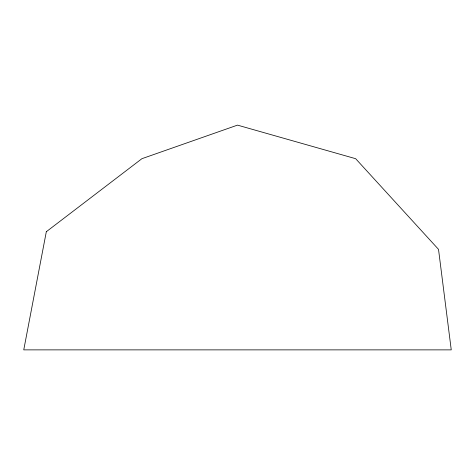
<?xml version="1.0" encoding="UTF-8"?>
<svg xmlns="http://www.w3.org/2000/svg" width="475" height="475" viewBox="0 0 475 475"><rect width="100%" height="100%" fill="white"/><g stroke="black" fill="none" stroke-linecap="round" stroke-linejoin="round"><path stroke-width="0.71" d="M46.318 231.717L23.75 349.873L451.25 349.873L438.52 249.363L355.656 158.692L237.5 125.127L141.906 158.692L46.318 231.717"/></g></svg>
